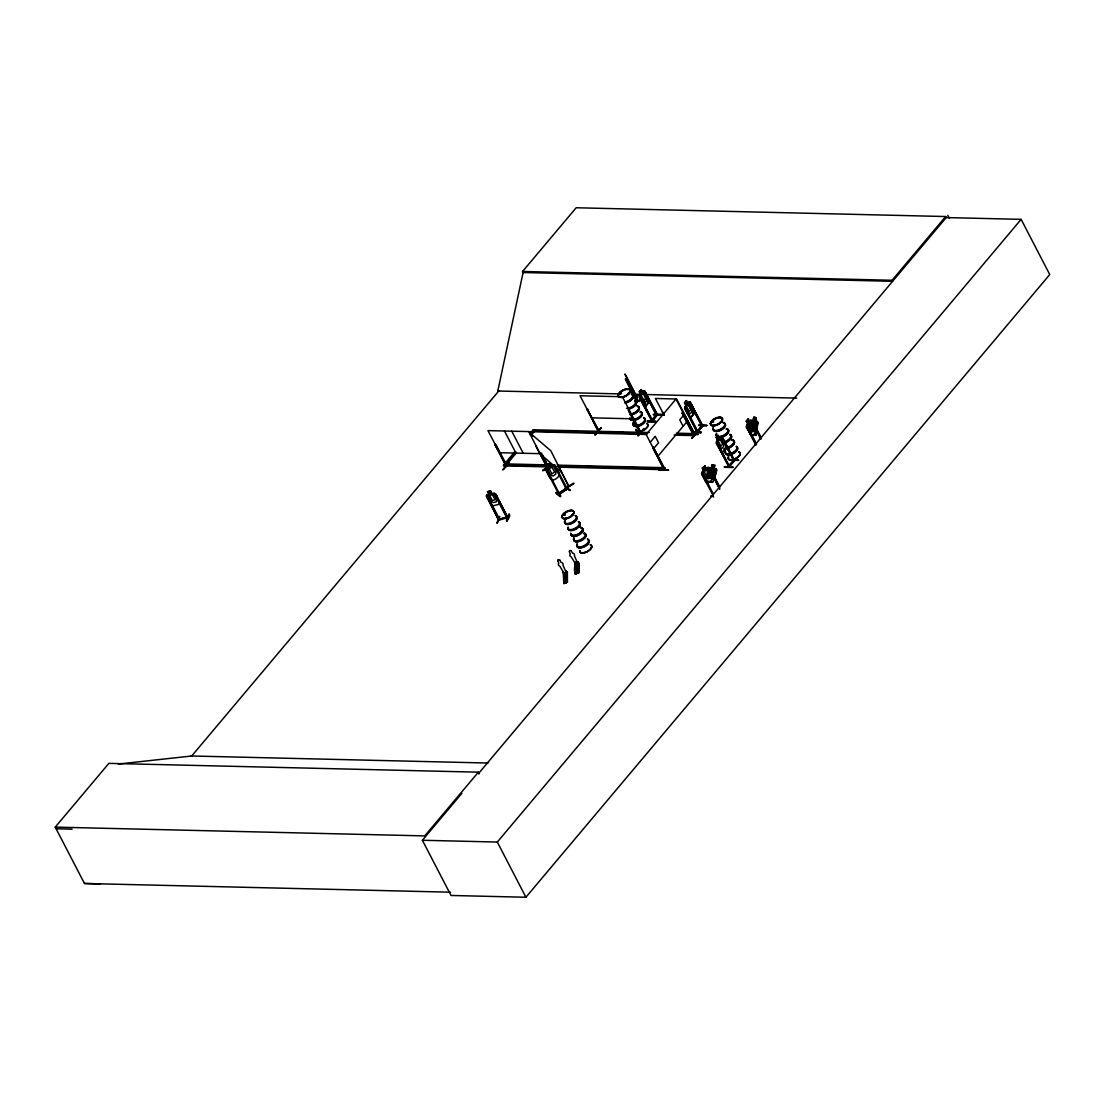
<?xml version="1.0" encoding="UTF-8"?>
<svg xmlns="http://www.w3.org/2000/svg" width="1105" height="1105" viewBox="0 0 1105 1105"><rect width="100%" height="100%" fill="white"/><g stroke="black" fill="none" stroke-linecap="round" stroke-linejoin="round"><path stroke-width="1.5" d="M535.704 445.798L547.569 468.23L529.046 432.193L550.843 450.757L568.799 486.476M547.431 467.166L547.058 467.401M568.84 485.427L568.592 485.123M652.516 420.784L641.052 398.67L640.278 399.264L640.776 398.67L652.558 420.687L652.005 421.406L639.394 397.62L640.748 394.402M693.995 409.402L694.838 412.773L690.445 417.883L684.63 408.629L684.782 406.902L689.133 401.833L690.224 402.11L702.531 425.812L697.117 432.304L684.796 408.601L684.782 406.902M725.723 444.127L726.551 447.511L722.173 452.622L716.358 443.367L716.51 441.641L717.78 440.232L717.352 442.235L719.977 447.304L722.021 448.395L723.734 446.365L723.526 443.105L720.888 438.036L719.507 438.215L718.098 435.494M729.369 466.365L718.139 444.362L717.366 444.956L729.079 467.097L716.523 443.326L716.592 441.641L720.861 436.572L721.938 436.848L734.273 460.536L728.748 467.111L729.189 465.661M756.594 431.157L755.668 427.773L756.594 431.157L752.173 436.268L746.358 427.013L747.712 423.878L747.367 425.895L750.585 434.445L756.013 435.342L750.585 434.445M746.524 426.986L746.676 425.342M559.323 493.175L559.738 493.99L559.268 493.231M567.1 488.12C557.652 492.595 552.983 498.728 567.183 488.88M750.654 434.334C749.535 425.522 750.447 413.588 753.762 430.011L752.035 432.041L749.991 430.964L750.889 421.571L751.897 420.494L761.262 438.298M751.828 420.618L757.229 421.488L757.823 422.773L755.875 435.218L757.892 422.745L757.27 421.378L755.613 421.115L756.013 417.662C751.511 415.066 755.129 423.174 750.889 420.218C749.052 425.618 746.621 413.532 749.618 421.861M753.375 420.867L753.707 417.276M708.802 476.821L711.123 473.962C710.86 479.473 714.755 478.064 711.938 473.341L714.755 469.86L711.579 472.484C711.979 467.235 707.822 468.63 710.736 473.161L707.78 476.642L708.761 477.056M636.839 401.046L625.444 378.987L636.95 401.598L636.3 396.322M636.37 395.811L636.273 396.405M636.411 396.198L636.591 400.438M636.798 396.612L625.195 374.153M575.912 562.611L576.244 561.658L576.271 562.611M506.56 465.564C504.336 464.639 508.935 466.628 506.366 466.075M506.118 466.407L506.891 466.365L494.722 444.265L506.187 466.421L506.09 465.246M547.293 466.572L548.246 466.282M598.675 430.411L597.736 430.701L598.496 430.701M598.15 431.502C608.385 418.491 588.44 442.663 597.266 432.538M599.228 431.254L586.976 409.154L598.261 431.544L599.2 431.199M639.781 432.469L628.427 410.383L640.665 432.483L639.367 431.654L640.127 431.737M564.862 578.191L565.995 577.846L564.945 578.619M576.479 569.503L576.755 568.44L577.349 569.103M461.876 793.321L422.386 840.27L451.006 895.464L525.911 897.246L1049.75 274.565L1021.13 219.356L946.212 217.575L945.673 216.539L576.188 207.754L522.568 271.485L523.107 272.521L497.789 391.101L498.659 391.115M640.776 394.485L640.375 396.488L643 401.557L645.03 402.648L646.715 400.618L646.48 397.358L643.856 392.275L642.488 392.468C646.577 387.924 638.386 395.452 639.394 397.62M636.839 401.143L625.444 378.987M686.053 405.494L684.561 402.786L686.481 400.604L684.561 402.786L686.164 405.521L685.639 407.51L688.263 412.579L690.307 413.671L692.006 411.64L691.799 408.367L689.175 403.297L687.793 403.477M652.157 419.955L652.185 420.77M640.555 399.278L652.143 421.295L657.503 414.803L645.693 392.772L645.196 393.366L656.591 415.521L645.196 393.366M683.208 412.4L694.824 434.748L675.956 399.112L646.176 434.5L664.533 470.067C666.674 468.271 662.834 468.755 664.312 469.128M665.113 469.473L653.359 447.318L652.862 447.912L664.229 470.053L664.865 469.335M697.669 431.641C696.26 434.652 704.866 423.243 702.255 426.475L690.584 404.32L691.081 403.726L702.835 425.881M733.623 460.384C735.184 458.492 731.952 461.158 734.19 461.075L722.325 439.058L734.148 461.075M734.618 460.55L723.112 438.464L722.325 439.058M704.935 466.006L702.214 467.981L703.678 470.73L701.468 473.658L705.308 480.993L707.614 483.009L713.858 478.299L713.222 474.957L709.382 467.774L708.098 467.332L706.288 468.7L704.935 466.006L706.302 468.893M712.214 464.666L711.261 467.968L712.214 464.666L715.087 465.177L714.079 468.603L715.225 469.97L713.554 476.186L711.399 478.603L708.706 478.134L707.973 475.205L709.645 468.99L711.385 468.133M719.562 486.974L709.451 467.664L708.056 468.63L705.764 481.076L712.587 482.305L714.369 479.142L716.703 470.178L716.164 468.852L708.167 467.484L701.91 472.001M557.707 560.939L558.398 559.793M557.707 560.677L558.135 559.931M546.906 469.169L546.423 470.702L558.992 494.501L558.398 493.783M564.241 514.281L563.688 515.358M564.807 514.378L563.964 515.137M571.713 515.179L572.183 514.419M571.713 515.096L572.059 515.275M571.92 514.571L572.721 514.626L572.197 515.248M572.141 514.695L572.017 514.737M621.148 392.676L619.974 393.974M620.872 392.827L620.665 393.421M620.609 393.919L621.576 393.214L620.886 392.689M628.013 393.794L628.469 393.035M627.999 393.725L628.635 393.062L628.621 393.808M712.117 421.765L712.283 421.447M712.918 421.24L712.711 422.124M713.139 421.005L713.664 421.737L711.993 422.041M720.584 422.013L721.234 421.834M752.325 429.873L753.872 426.903L755.558 430.591L754.439 426.226L756.124 422.428L754.052 425.37L752.381 421.861L753.472 426.088L751.566 429.804L752.339 429.817M647.558 420.936L655.79 421.502L647.516 421.723L647.585 420.895L655.707 421.475M647.502 421.696L655.472 421.848M668.124 469.694C640.32 470.399 686.412 470.564 660.155 469.542M700.929 432.083L692.946 431.931M692.89 432.649L700.874 432.732M489.114 494.501L487.581 491.656L490.675 490.924L492.001 493.825L494.032 494.294L496.67 499.377L496.242 501.905L493.369 502.582L490.689 500.772L488.065 495.703L489.142 494.432L487.733 491.711M508.093 517.651L498.617 520.11L487.333 497.761L488.189 497.554L499.64 519.833L498.769 520.096L486.393 496.048L486.987 494.833L488.963 494.432M490.675 490.924L487.554 491.725M492.084 493.645L495.648 493.963L508.024 517.872L506.988 518.135L507.982 517.665M490.15 503.424L492.609 505.869L499.888 504.101L499.446 501.173M487.056 494.985L494.184 493.148M495.62 496.007L496.559 495.593L495.62 496.007L507.14 518.135L506.643 517.099M496.96 523.162L499.571 516.38L497.181 522.693M499.695 516.795L497.347 523.052M498.7 520.054L499.722 519.612L498.203 519.309M499.129 519.06L498.258 519.06L498.687 519.861M506.739 517.071L499.35 519.267L507.596 517.057M506.85 517.016L507.982 517.913L495.593 493.949L494.184 493.244M509.018 514.17C502.002 528.646 512.126 515.413 509.087 514.198M506.877 520.897L509.239 514.502L506.988 520.8M732.864 467.208C706.537 466.6 750.143 467.443 724.659 466.642M732.546 467.553L724.604 467.291M566.34 488.617L566.879 488.023M566.755 489.432L566.009 488.548M558.964 494.488L567.473 488.99L566.741 488.051M563.619 573.564L567.362 572.128L567.445 582.114L563.826 583.523L563.26 572.293L563.771 574.255L567.017 573.025L566.52 572.059M564.835 583.122L564.752 573.15L563.812 573.343M566.92 572.321L566.257 571.147L566.395 582.515L567.155 581.948L567.003 572.003M563.854 583.495L567.487 582.114M564.876 583.122C563.536 584.752 566.188 575.429 564.765 573.136M566.382 582.501L567.197 582.045M576.092 573.771L575.263 574.241L575.374 563.688C576.34 561.368 576.589 588.426 575.857 563.73M577.777 563.26L577.97 561.782L577.86 573.233L578.509 572.487M486.366 496.117L487.084 494.916M694.631 433.685L693.526 435.273L682.13 413.118L682.918 412.524L682.13 413.118M576.147 569.172L577.335 568.523L577.197 569.227M657.199 414.789C648.069 426.71 650.679 419.582 656.563 414.955M656.163 414.72L657.088 414.002L656.605 414.582M656.218 414.624L656.867 415.521L657.475 414.789M657.406 414.928L644.809 391.087L643.732 390.811L644.85 391.198M663.884 469.169L664.685 468.672M664.298 469.984L665.141 469.335M682.628 412.524L694.368 434.638L693.526 435.273L694.783 434.748M697.089 432.235L697.255 430.84M697.877 431.779L686.44 409.624L685.666 410.217L686.44 409.624M690.584 404.32L701.979 426.475L702.172 424.928M734.121 459.804L734.134 460.605M710.819 496.421L710.998 495.731L713.692 497.015M620.085 393.076L619.767 393.794M563.799 514.46L564.296 515.054M564.379 514.792L564.987 514.488M564.572 515.206L565.18 514.516M712.96 421.074L712.532 421.889M556.326 492.402L560.539 495.772L560.29 496.546C554.075 492.416 555.608 490.427 560.774 496.242M556.45 492.83L560.29 496.532M646.439 405.369L639.284 391.764L641.176 389.582L642.502 392.303M639.367 391.764L641.162 389.747M641.273 395.397L642.958 393.366M643.897 400.48L645.582 398.435M645.182 406.723L649.339 401.723L648.58 398.38M645.279 406.875L643.221 404.831L645.196 406.861L649.505 401.75L648.663 398.38M494.722 444.265L495.634 444.058L507.167 466.103L506.283 466.117M503.3 469.473C521.077 448.492 493.327 480.316 506.366 466.117M507.167 465.053L508.949 462.912M586.783 409.389L587.708 409.168M547.914 467.111L548.467 467.415M546.34 470.523L549.075 467.194M548.204 468.34L545.939 470.564L548.715 467.125L541.27 454.155M597.819 430.66L598.813 431.558M595.374 434.596L601.01 428.036M628.427 410.383L629.146 410.397M653.345 414.707L661.633 414.486L653.649 414.32M643.966 429.03L637.999 435.688L641.452 430.798M637.82 435.232L641.522 430.84M638.082 435.632L643.524 428.933M637.999 435.688L643.621 428.989M656.287 414.941L651.729 420.48M653.635 447.318L652.862 447.912M699.037 425.287L707.02 425.439L698.498 425.204M696.675 431.433C701.081 427.083 682.766 449.528 697.379 431.06M701.551 425.674L702.476 424.955L701.993 425.536M701.675 425.895L696.91 431.572M701.951 425.908L692.393 437.912M698.277 434.472L690.059 433.989L698.567 434.237M700.874 432.815L700.943 431.986M663.774 415.176L662.392 411.903L664.326 414.941M694.327 433.616L693.111 434.472L698.319 434.458M692.172 437.925L697.766 431.226M100.458 883.945L84.463 883.475L55.25 827.12L108.87 763.375L478.368 772.174L479.197 773.776L478.327 773.762L946.212 217.575M548.108 466.904L503.866 465.854L503.507 465.164L514.543 452.055M529.972 433.699L533.287 429.776L649.243 432.525M503.866 465.854L513.797 454.058M531.436 433.091L533.287 429.776M516.076 452.097L505.054 465.205L505.413 465.896M530.414 435.052L534.834 429.804L535.179 430.494M516.436 452.788L506.518 464.583L506.145 463.907L552.251 465.012M531.878 434.431L534.088 431.806L646.812 434.472M650.251 442.235L655.21 436.337L658.552 442.787L653.58 448.685M688.263 404.389L686.55 406.419L689.175 411.488L690.887 409.458M657.627 456.586L687.407 421.198M690.445 417.883L694.741 412.731L693.885 409.402M558.357 467.153L664.229 469.666L665.321 468.382L557.997 466.462M675.487 434.472L692.559 434.873L693.65 433.588L676.578 433.188M674.133 435.121L692.918 435.563L694.009 434.279M717.684 440.232L716.275 437.511L718.112 435.329L719.59 438.215M716.482 437.525L718.181 435.494M722.159 452.47L726.372 447.47M730.267 459.915L738.748 460.205L730.806 459.984M728.333 466.296L733.416 460.633M733.692 460.633L728.83 465.633L729.217 466.503L717.863 444.348M729.189 466.973L734.549 460.55M478.368 772.174L424.748 835.905L55.25 827.12M522.568 271.485L892.053 280.269L945.673 216.539M422.386 840.27L497.305 842.051L1021.13 219.356M747.823 423.892L746.303 421.157L748.223 418.988M748.209 419.154L746.303 421.157M746.593 425.342L750.889 420.218L755.599 427.842M748.154 428.008L747.367 428.602L748.154 428.008L756.552 444.21M760.751 438.906L752.367 422.704L752.864 422.11L761.538 438.312M752.367 422.704L753.14 422.11M751.911 420.618L749.535 421.861M564.779 578.039L564.876 578.771M657.005 414.914L656.729 414.043M702.393 425.881L702.062 425.024M664.685 469.929L664.837 468.755M621.079 393.49L620.306 393.021M565.069 514.668L563.868 515.386L563.605 514.681M664.713 469.473L653.359 447.318M567.335 572.169L563.937 573.978L563.522 572.197M578.481 562.846C573.923 561.257 573.481 573.122 575.926 573.992M578.012 573.039L578.468 562.735M578.316 573.081L578.316 563.039M578.633 572.791L578.827 562.859L578.91 572.846L575.374 573.909M565.732 578.495L565.981 577.763M558.218 493.604L566.188 488.728M547.403 472.443L548.204 471.932L559.462 493.894M753.458 420.867L752.201 421.834L751.607 428.284L752.505 431.254L754.66 431.613L756.069 429.03L756.013 417.662M704.893 466.172L702.407 468.037L703.816 470.758M703.208 474.736L702.476 475.288L703.388 474.832L713.305 493.963M719.604 489.004L709.672 469.86L710.405 469.307L719.756 487.07M709.672 469.86L710.598 469.404M708.195 468.727L709.451 467.664M620.278 392.855L620.264 393.753L621.203 393.435M620.333 393.256L621.203 392.772M564.02 514.267L563.84 515.027M694.189 433.671L694.644 434.486M693.719 433.726L693.981 434.679M640.209 431.71L639.477 431.737M547.224 465.15L550.11 463.271L551.505 466.186L553.37 466.117L555.995 471.186L555.691 474.294L553.011 476.034L550.442 474.805L547.818 469.722L548.784 467.885L547.224 465.15L550.152 463.313M566.547 489.529L555.055 467.263L555.843 466.752M565.857 486.808L570.028 490.233L565.843 486.794M569.324 490.068L570.014 490.206M548.895 466.075L542.873 470.592L551.409 464.459M547.638 467.111L542.873 470.592M542.79 470.481L551.575 464.804M573.744 483.728C545.787 500.275 592.321 471.338 564.738 489.184M565.014 578.067L565.884 577.805M506.477 465.564L505.759 465.578M640.776 432.221L622.377 396.75L580.028 395.742L598.565 431.171M598.427 431.24L599.145 431.226M639.56 431.433L640.541 432.497M569.6 550.718L570.76 550.566M653.359 414.582L661.343 414.72M706.73 425.674L698.719 425.508M730.516 460.246L738.458 460.44M628.248 383.435C626.756 378.518 630.858 385.963 629.726 387.385M629.795 387.275L630.264 388.891L629.657 386.156M633.496 390.949L635.472 398.242L634.021 396.115M634.961 394.181L635.361 398.297M634.035 396.184L635.472 398.242M632.764 397.234L641.301 394.236L634.394 397.123M632.944 397.372L641.273 393.946L634.325 396.971M634.809 401.944L640.348 399.637M641.908 399.43L636.383 401.737L641.964 399.513M636.452 402.096L641.964 399.72M712.656 421.171L713.291 421.115M577.722 561.879L578.481 563.743L575.235 564.987L574.987 562.915M575.374 563.688L578.108 562.638M563.909 572.97L566.644 571.92L566.257 571.147M566.989 577.155C559.42 579.628 567.169 579.614 567.003 578.164M558.398 559.862L559.793 560.069M487.25 497.982L488.106 497.775M640.196 432.166L628.607 410.148M506.781 466.393L487.954 430.619L530.317 431.627L532.596 436.047M636.632 396.184L637.281 401.405L625.844 379.319M118.249 764.052L191.704 756L498.728 391.032L497.858 391.004L619.311 393.891M499.543 519.626L488.189 497.554M706.247 468.865L708.043 468.769L710.667 473.838L710.474 477.015L707.987 478.879L705.529 477.705L702.904 472.636L703.623 470.702M641.176 389.582L648.124 403.325M693.097 432.345L701.081 432.387M523.107 272.521L892.591 281.305L892.053 280.269M631.369 394.181L641.701 394.43M645.14 394.513L796.733 398.118M690.224 402.11L693.926 409.458M591.479 417.828L633.828 418.836M559.089 431.074L577.874 431.516M605.209 432.166L623.994 432.608M646.453 433.782L533.743 431.102L534.102 431.793M721.855 436.848L725.654 444.182M716.275 437.511L717.891 440.246M719.604 438.05L720.764 436.572L721.897 436.958M499.405 452.705L540.069 453.672M557.376 465.136L664.961 467.691M537.237 465.329L552.611 465.702M583.343 466.434L602.128 466.876M629.449 467.526L648.234 467.968M503.507 465.164L549.461 466.255M190.834 755.972L487.982 763.044M84.463 883.475L450.522 892.191M746.358 427.013L755.765 444.804M750.143 434.306L752.256 436.13M56.079 828.722L72.074 829.206M629.38 384.609L633.814 394.375L632.792 393.076M564.6 514.074L565.346 514.433L564.765 514.046M753.693 417.4L755.848 417.759M712.587 482.305L705.819 481.103L705.764 477.595M547.804 467.374L540.29 452.857M689.064 401.958L690.183 402.22M563.26 572.293L564.13 573.371L564.213 583.357M568.854 486.449L557.486 464.376M713.858 478.299L713.126 475.012M714.369 479.142L716.606 470.205L716.04 468.934M565.207 486.67L569.628 490.413M558.66 472.388L559.227 475.702C551.906 484.501 549.309 477.512 546.257 470.689L546.782 469.073L553.522 464.763L554.931 465.136L567.39 489.045M556.105 493.106L560.304 496.463M540.497 454.266L562.293 472.843M705.322 480.882L707.628 482.871M571.257 550.787L572.445 553.08A2.362 2.017 -0.9 0 1 574.393 555.815L577.625 563.08M575.47 563.909L571.34 556.975A2.362 2.017 -0.9 0 1 570.291 553.909L569.158 551.326M564.006 573.177L559.876 566.257A2.362 2.017 -0.9 0 1 558.826 563.191L557.707 560.87M947.8 215.323L949.375 218.362M752.643 422.718L761.027 438.906M746.497 421.185L747.905 423.892M747.878 428.008L756.276 444.196M747.643 428.616L756.041 444.804M686.398 400.604L693.415 414.347L687.724 403.394M686.164 409.624L697.614 431.71M697.062 430.964L697.435 432.29L685.943 410.231M695.017 434.486L676.605 398.988L655.431 398.477L664.133 415.176M686.979 421.682L683.636 415.245L679.768 419.845L683.097 426.295M682.407 413.132L693.802 435.273M709.866 469.957L719.783 489.087M701.634 473.658L713.333 495.993M644.768 391.198L648.594 398.435M639.477 391.778L640.886 394.499M624.85 374.291L635.541 394.899M627.916 381.75L629.491 384.568M587.515 409.402L599.034 431.489M554.807 465.191L558.605 472.47M550.055 463.437L551.464 466.144M541.989 454.169L548.798 467.125M541.008 452.87L548.826 467.926M511.767 431.185L523.218 453.271M577.735 562.887L578.122 563.647L575.387 564.696L575.001 563.923M577.238 563.067L576.409 561.451M504.488 431.019L515.938 453.091M559.959 560.29L560.981 562.362A2.362 2.017 -0.9 0 1 562.928 565.083L566.161 572.349M567.031 580.084L563.882 581.506M495.703 495.786L507.14 518.135M497.305 842.051L525.911 897.246M628.593 383.739L628.842 384.581M629.588 386.225L630.168 388.007M717.628 437.193L717.656 437.193A6.713 3.204 -27.4 0 1 716.731 434.141M499.336 501.187L499.75 504.101M636.066 396.336L636.48 400.701M632.682 392.206L629.85 385.521L630.057 387.137M628.082 381.847L628.372 383.67M577.97 561.782L578.274 573.081M575.871 569.006L575.885 574.006M575.664 569.075L575.677 574.089M574.724 563.011L574.738 564.02M566.934 572.307L566.92 575.636M567.045 578.937L567.031 582.28M566.644 571.92L566.713 575.733M566.837 579.006L566.81 582.363M566.506 571.05L566.464 582.487M564.393 573.012L564.42 583.274M563.771 573.246L563.799 583.523M728.071 429.583A6.713 3.204 -27.4 0 1 726.427 434.362A6.713 3.204 -27.4 0 1 718.968 437.359M726.026 428.961A6.713 3.204 -27.4 0 1 727.201 429.141M724.742 423.187A6.713 3.204 -27.4 0 1 719.438 430.163A6.713 3.204 -27.4 0 1 713.416 427.732M722.711 422.566A6.713 3.204 -27.4 0 1 723.886 422.732M727.049 428.823A6.713 3.204 -27.4 0 1 726.855 433.519A6.713 3.204 -27.4 0 1 718.803 437.041M717.628 436.876A6.713 3.204 -27.4 0 1 716.565 433.823M724.162 423.464A6.616 3.163 -27.4 0 1 721.33 430.038A6.616 3.163 -27.4 0 1 713.485 429.389M726.8 428.533A6.616 3.163 -27.4 0 1 723.195 435.508A6.616 3.163 -27.4 0 1 716.468 433.45M723.637 422.442A6.616 3.163 -27.4 0 1 720.032 429.417A6.616 3.163 -27.4 0 1 713.305 427.359M724.051 423.049A6.713 3.204 -27.4 0 1 721.178 429.721A6.713 3.204 -27.4 0 1 713.222 429.072M727.325 429.555A6.616 3.163 -27.4 0 1 727.131 434.182A6.616 3.163 -27.4 0 1 719.203 437.663M718.029 437.483A6.616 3.163 -27.4 0 1 716.648 435.481M729.977 434.652A6.616 3.163 -27.4 0 1 730.695 438.202A6.616 3.163 -27.4 0 1 724.783 442.262M731.869 440.246A6.713 3.204 -27.4 0 1 733.361 444.555A6.713 3.204 -27.4 0 1 724.811 448.63M731.703 439.928A6.713 3.204 -27.4 0 1 733.195 444.238A6.713 3.204 -27.4 0 1 724.645 448.326M736.911 446.641A6.713 3.204 -27.4 0 1 731.593 453.616A6.713 3.204 -27.4 0 1 725.571 451.185M736.648 446.337A6.616 3.163 -27.4 0 1 731.399 453.216A6.616 3.163 -27.4 0 1 725.46 450.826M734.494 441.945A6.616 3.163 -27.4 0 1 731.068 446.959A6.616 3.163 -27.4 0 1 723.872 448.754M733.168 440.826A6.616 3.163 -27.4 0 1 734.01 441.268M736.331 446.917A6.616 3.163 -27.4 0 1 733.499 453.506A6.616 3.163 -27.4 0 1 725.654 452.857M738.789 451.683A6.602 3.149 -27.4 0 1 735.184 458.644A6.602 3.149 -27.4 0 1 728.471 456.6A6.63 3.163 -27.4 0 0 735.253 458.796A6.63 3.163 -27.4 0 0 738.872 451.807M736.206 446.503A6.713 3.204 -27.4 0 1 733.333 453.188A6.713 3.204 -27.4 0 1 725.377 452.525M738.969 452.028A6.616 3.163 -27.4 0 1 735.364 459.003A6.616 3.163 -27.4 0 1 728.637 456.945M732.643 439.804A6.616 3.163 -27.4 0 1 732.947 443.892A6.616 3.163 -27.4 0 1 725.916 447.801M730.253 435.218A6.602 3.149 -27.4 0 1 730.971 438.754A6.602 3.149 -27.4 0 1 725.073 442.815M730.101 434.887A6.63 3.163 -27.4 0 1 730.819 438.436A6.63 3.163 -27.4 0 1 724.908 442.511M580.305 527.486A6.616 3.163 -27.4 0 1 579.365 533.798A6.616 3.163 -27.4 0 1 570.829 533.674M570.788 533.591A6.616 3.163 -27.4 0 0 579.365 533.798A6.616 3.163 -27.4 0 0 580.346 527.568M580.111 527.182A6.575 3.135 -27.4 0 1 579.186 533.453A6.575 3.135 -27.4 0 1 570.663 533.245M576.52 516.919A6.616 3.163 -27.4 0 1 571.285 523.798A6.616 3.163 -27.4 0 1 565.346 521.394M578.302 521.546A6.616 3.163 -27.4 0 1 575.47 528.121A6.616 3.163 -27.4 0 1 567.625 527.486M578.827 522.568A6.616 3.163 -27.4 0 1 575.222 529.544A6.616 3.163 -27.4 0 1 568.495 527.499M578.716 522.154A6.713 3.204 -27.4 0 1 575.056 529.24A6.713 3.204 -27.4 0 1 568.232 527.154M578.55 521.85A6.713 3.204 -27.4 0 1 575.677 528.522A6.713 3.204 -27.4 0 1 567.721 527.859M575.387 515.745A6.713 3.204 -27.4 0 1 571.741 522.831A6.713 3.204 -27.4 0 1 564.917 520.745M575.139 515.455A6.616 3.163 -27.4 0 1 572.307 522.03A6.616 3.163 -27.4 0 1 564.462 521.394M575.553 516.063A6.713 3.204 -27.4 0 1 571.893 523.135A6.713 3.204 -27.4 0 1 565.083 521.063M583.509 533.674A6.616 3.163 -27.4 0 1 582.584 539.986A6.616 3.163 -27.4 0 1 574.006 539.779M587.556 539.212A6.713 3.204 -27.4 0 1 583.896 546.284A6.713 3.204 -27.4 0 1 577.072 544.213M587.308 538.909A6.616 3.163 -27.4 0 1 583.702 545.898A6.616 3.163 -27.4 0 1 576.976 543.84M588.675 540.373A6.616 3.163 -27.4 0 1 583.44 547.265A6.616 3.163 -27.4 0 1 577.501 544.862M590.277 544.724A6.575 3.135 -27.4 0 1 587.459 551.257A6.575 3.135 -27.4 0 1 579.655 550.621M587.722 539.53A6.713 3.204 -27.4 0 1 584.062 546.602A6.713 3.204 -27.4 0 1 577.238 544.516M584.393 533.121A6.713 3.204 -27.4 0 1 580.733 540.193A6.713 3.204 -27.4 0 1 573.923 538.107M584.144 532.817A6.616 3.163 -27.4 0 1 580.539 539.793A6.616 3.163 -27.4 0 1 573.813 537.748M581.741 528.259A6.575 3.135 -27.4 0 1 582.584 528.701A6.589 3.149 -27.4 0 0 581.741 528.231M584.559 533.439A6.713 3.204 -27.4 0 1 580.899 540.511A6.713 3.204 -27.4 0 1 574.089 538.425M581.617 527.928A6.63 3.163 -27.4 0 1 578.785 534.516A6.63 3.163 -27.4 0 1 570.926 533.867M590.484 545.041A6.616 3.163 -27.4 0 1 587.639 551.616A6.616 3.163 -27.4 0 1 579.807 550.981M590.388 544.834A6.63 3.163 -27.4 0 1 587.542 551.423A6.63 3.163 -27.4 0 1 579.683 550.773M619.795 397.386A6.575 3.135 -27.4 0 1 622.861 390.714A6.575 3.135 -27.4 0 1 630.333 391.819A6.575 3.135 -27.4 0 1 620.941 397.565M638.4 406.405A6.575 3.135 -27.4 0 1 637.364 410.563A6.575 3.135 -27.4 0 1 630.872 413.919M636.397 405.797A6.575 3.135 -27.4 0 1 637.557 405.963M631.425 394.084A6.602 3.149 -27.4 0 1 631.729 398.159A6.602 3.149 -27.4 0 1 624.712 402.054M634.836 400.466A6.713 3.204 -27.4 0 1 635.154 404.61A6.713 3.204 -27.4 0 1 628.013 408.574M634.588 400.162A6.616 3.163 -27.4 0 1 634.408 404.789A6.616 3.163 -27.4 0 1 626.466 408.27M632.806 395.535A6.616 3.163 -27.4 0 1 631.77 399.72A6.616 3.163 -27.4 0 1 625.237 403.09M631.839 394.678A6.713 3.204 -27.4 0 1 632.157 398.822A6.713 3.204 -27.4 0 1 625.029 402.786M635.002 400.77A6.713 3.204 -27.4 0 1 635.32 404.913A6.713 3.204 -27.4 0 1 628.179 408.878M631.687 394.375A6.713 3.204 -27.4 0 1 631.991 398.504A6.713 3.204 -27.4 0 1 624.864 402.482M635.126 401.184A6.616 3.163 -27.4 0 1 635.43 405.273A6.616 3.163 -27.4 0 1 628.4 409.182M637.778 406.322A6.616 3.163 -27.4 0 1 638.096 410.411A6.616 3.163 -27.4 0 1 631.052 414.32M639.809 412.289A6.616 3.163 -27.4 0 1 638.87 418.602A6.616 3.163 -27.4 0 1 630.292 418.394M643.842 417.828A6.713 3.204 -27.4 0 1 640.182 424.9A6.713 3.204 -27.4 0 1 633.372 422.828M643.593 417.524A6.616 3.163 -27.4 0 1 639.988 424.513A6.616 3.163 -27.4 0 1 633.262 422.455M644.118 418.546A6.616 3.163 -27.4 0 1 640.513 425.536A6.616 3.163 -27.4 0 1 633.787 423.477M646.563 423.339A6.575 3.135 -27.4 0 1 643.745 429.873A6.575 3.135 -27.4 0 1 635.955 429.237M644.008 418.146A6.713 3.204 -27.4 0 1 640.348 425.218A6.713 3.204 -27.4 0 1 633.524 423.132M640.679 411.737A6.713 3.204 -27.4 0 1 638.552 417.966A6.713 3.204 -27.4 0 1 629.919 418.643M640.43 411.433A6.616 3.163 -27.4 0 1 638.345 417.579A6.616 3.163 -27.4 0 1 629.822 418.243M640.845 412.055A6.713 3.204 -27.4 0 1 637.972 418.726A6.713 3.204 -27.4 0 1 630.016 418.063M646.757 423.643A6.616 3.163 -27.4 0 1 643.925 430.218A6.616 3.163 -27.4 0 1 636.079 429.569M637.903 406.516A6.63 3.163 -27.4 0 1 637.709 411.157A6.63 3.163 -27.4 0 1 629.753 414.637M638.027 406.875A6.575 3.135 -27.4 0 1 638.331 410.936A6.575 3.135 -27.4 0 1 631.342 414.817M753.348 422.027L752.754 428.478L754.908 428.837L755.502 422.386L753.348 422.027M754.107 418.049L753.997 419.209L755.392 419.43L755.489 418.284L754.107 418.049M711.081 469.238L709.424 475.454L712.103 475.937L713.775 469.708L711.081 469.238M712.601 465.44L712.311 466.545L714.037 466.849L714.341 465.744L712.601 465.44M641.01 390.562L639.933 391.874L640.403 392.772L641.48 391.474L641.01 390.562M686.316 401.585L685.211 402.883L685.68 403.795L686.771 402.482L686.316 401.585M718.029 436.309L716.924 437.621L717.394 438.519L718.499 437.221L718.029 436.309M719.977 439.113L718.264 441.157L720.902 446.227L722.601 444.196L719.977 439.113M748.057 419.955L746.952 421.267L747.422 422.179L748.527 420.867L748.057 419.955M750.005 422.773L748.292 424.803L750.917 429.873L752.629 427.842L750.005 422.773M704.631 466.932L703.029 468.133L703.498 469.031L705.101 467.829L704.631 466.932M706.717 469.763L704.23 471.628L706.855 476.711L709.341 474.832L706.717 469.763M549.807 464.197L548.094 465.316L548.55 466.213L550.276 465.095L549.807 464.197M551.934 467.056L549.254 468.796L551.878 473.865L554.558 472.125L551.934 467.056M578.454 567.887L575.208 569.116L578.454 567.887M578.468 568.895L575.222 570.125L578.468 568.895M578.468 569.793L575.235 571.023L578.468 569.793M578.481 570.802L575.249 572.031L578.481 570.802M578.495 571.478L575.263 572.708L578.495 571.478M567.003 579.061L563.771 580.305L567.003 579.061M567.031 580.747L563.799 581.99L567.031 580.747M490.33 491.615L488.479 492.057L488.949 492.954L490.8 492.526L490.33 491.615M492.485 494.667L489.612 495.344L492.236 500.413L495.123 499.736L492.485 494.667M714.258 425.315A6.616 3.163 -27.4 0 0 722.311 418.45A6.616 3.163 -27.4 0 0 712.463 420.107A6.616 3.163 -27.4 0 0 714.258 425.315M714.534 425.839A6.602 3.149 -27.4 0 0 722.56 418.975A6.602 3.149 -27.4 0 0 712.739 420.632A6.602 3.149 -27.4 0 0 714.534 425.839M714.369 425.536A6.63 3.163 -27.4 0 0 722.421 418.657A6.63 3.163 -27.4 0 0 712.559 420.314A6.63 3.163 -27.4 0 0 714.369 425.536A6.63 3.163 -27.4 0 0 722.435 418.657A6.63 3.163 -27.4 0 0 712.559 420.328A6.63 3.163 -27.4 0 0 714.369 425.549M730.502 437.856A6.602 3.149 -27.4 0 0 729.783 434.32A6.589 3.149 -27.4 0 1 730.488 437.842A6.602 3.149 -27.4 0 1 724.604 441.917A6.589 3.149 -27.4 0 0 730.488 437.842M565.76 518.328A6.616 3.163 -27.4 0 0 573.813 511.463A6.616 3.163 -27.4 0 0 563.964 513.121A6.616 3.163 -27.4 0 0 565.76 518.328M566.05 518.839A6.575 3.135 -27.4 0 0 574.048 512.002A6.575 3.135 -27.4 0 0 564.254 513.659A6.575 3.135 -27.4 0 0 566.05 518.839M565.884 518.563A6.63 3.163 -27.4 0 0 573.937 511.684A6.63 3.163 -27.4 0 0 564.075 513.342A6.63 3.163 -27.4 0 0 565.884 518.563M577.376 535.538A6.575 3.135 -27.4 0 0 583.053 529.378A6.589 3.149 -27.4 0 1 577.363 535.524A6.575 3.135 -27.4 0 1 571.133 534.157A6.589 3.149 -27.4 0 0 577.363 535.524M622.06 396.985A6.63 3.163 -27.4 0 0 630.126 390.093A6.63 3.163 -27.4 0 0 620.25 391.75A6.63 3.163 -27.4 0 0 622.06 396.985M622.156 397.165A6.63 3.163 -27.4 0 0 630.223 390.286A6.63 3.163 -27.4 0 0 620.361 391.944A6.63 3.163 -27.4 0 0 622.156 397.165"/></g></svg>
